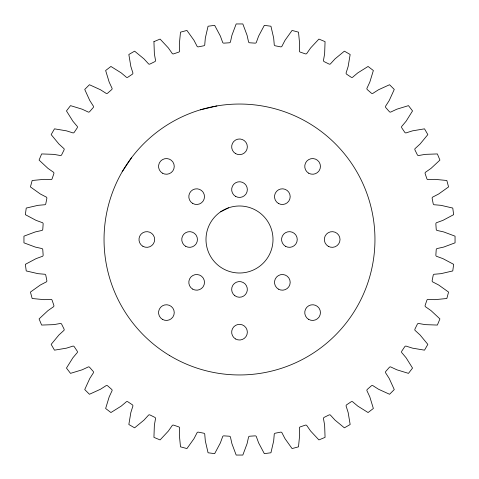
<?xml version="1.0" encoding="UTF-8"?>
<svg xmlns="http://www.w3.org/2000/svg" width="479" height="479" viewBox="0 0 479 479"><rect width="100%" height="100%" fill="white"/><g stroke="black" fill="none" stroke-linecap="round" stroke-linejoin="round"><path stroke-width="0.72" d="M122.187 171.781L131.599 157.615M220.711 211.76L228.531 207.838A33.506 33.506 0 0 1 272.407 245.829A33.506 33.506 0 0 1 217.568 264.833A33.506 33.506 0 0 1 228.531 207.838M200.336 109.829L216.897 105.943M153.933 41.631L154.358 53.762L155.436 59.869A1.353 1.353 0 0 1 154.783 61.671L149.987 64.036A1.353 1.353 0 0 1 148.167 63.456L143.975 58.881L134.611 51.163L128.839 54.492L130.845 66.461L132.707 72.377A1.353 1.353 0 0 1 132.3 74.251L127.851 77.221A1.353 1.353 0 0 1 125.965 76.88L121.217 72.892L110.924 66.461L105.637 70.521L109.188 82.125L111.805 87.747A1.353 1.353 0 0 1 111.649 89.657L107.625 93.183A1.353 1.353 0 0 1 105.715 93.088L100.482 89.759L89.441 84.729L84.729 89.441L89.759 100.482L93.088 105.715A1.353 1.353 0 0 1 93.183 107.625L89.657 111.649A1.353 1.353 0 0 1 87.747 111.805L82.125 109.188L70.521 105.637L66.461 110.924L72.892 121.217L76.88 125.965A1.353 1.353 0 0 1 77.221 127.851L74.251 132.3A1.353 1.353 0 0 1 72.377 132.707L66.461 130.845L54.492 128.839L51.163 134.611L58.881 143.975L63.456 148.167A1.353 1.353 0 0 1 64.036 149.987L61.671 154.783A1.353 1.353 0 0 1 59.869 155.436L53.762 154.358L41.631 153.933L39.08 160.094L47.954 168.368L53.037 171.925A1.353 1.353 0 0 1 53.852 173.655L52.133 178.721A1.353 1.353 0 0 1 50.433 179.601L44.236 179.332L32.159 180.493L30.434 186.93L40.308 193.977L45.81 196.839A1.353 1.353 0 0 1 46.846 198.45L45.804 203.701A1.353 1.353 0 0 1 44.23 204.79L38.051 205.329L26.231 208.06L25.357 214.67L36.075 220.364L41.901 222.49A1.353 1.353 0 0 1 43.14 223.95L42.787 229.285A1.353 1.353 0 0 1 41.374 230.573L35.314 231.92L23.95 236.165L23.95 242.835L35.314 247.08L41.374 248.427A1.353 1.353 0 0 1 42.787 249.715L43.14 255.05A1.353 1.353 0 0 1 41.901 256.51L36.075 258.636L25.357 264.33L26.231 270.94L38.051 273.671L44.23 274.21A1.353 1.353 0 0 1 45.804 275.299L46.846 280.55A1.353 1.353 0 0 1 45.81 282.161L40.308 285.023L30.434 292.07L32.159 298.507L44.236 299.668L50.433 299.399A1.353 1.353 0 0 1 52.133 300.279L53.852 305.345A1.353 1.353 0 0 1 53.037 307.075L47.954 310.631L39.08 318.906L41.631 325.067L53.762 324.642L59.869 323.565A1.353 1.353 0 0 1 61.671 324.217L64.036 329.013A1.353 1.353 0 0 1 63.456 330.833L58.881 335.025L51.163 344.389L54.492 350.161L66.461 348.155L72.377 346.293A1.353 1.353 0 0 1 74.251 346.7L77.221 351.149A1.353 1.353 0 0 1 76.88 353.035L72.892 357.783L66.461 368.076L70.521 373.363L82.125 369.812L87.747 367.195A1.353 1.353 0 0 1 89.657 367.351L93.183 371.375A1.353 1.353 0 0 1 93.088 373.285L89.759 378.518L84.729 389.559L89.441 394.271L100.482 389.241L105.715 385.912A1.353 1.353 0 0 1 107.625 385.817L111.649 389.343A1.353 1.353 0 0 1 111.805 391.253L109.188 396.875L105.637 408.479L110.924 412.539L121.217 406.108L125.965 402.12A1.353 1.353 0 0 1 127.851 401.779L132.3 404.749A1.353 1.353 0 0 1 132.707 406.623L130.845 412.539L128.839 424.508L134.611 427.837L143.975 420.119L148.167 415.544A1.353 1.353 0 0 1 149.987 414.964L154.783 417.329A1.353 1.353 0 0 1 155.436 419.131L154.358 425.238L153.933 437.369L160.094 439.92L168.368 431.046L171.925 425.963A1.353 1.353 0 0 1 173.655 425.148L178.721 426.867A1.353 1.353 0 0 1 179.601 428.567L179.332 434.764L180.493 446.841L186.93 448.566L193.977 438.692L196.839 433.19A1.353 1.353 0 0 1 198.45 432.154L203.701 433.196A1.353 1.353 0 0 1 204.79 434.77L205.329 440.949L208.06 452.769L214.67 453.643L220.364 442.925L222.49 437.099A1.353 1.353 0 0 1 223.95 435.86L229.285 436.213A1.353 1.353 0 0 1 230.573 437.626L231.92 443.686L236.165 455.05L242.835 455.05L247.08 443.686L248.427 437.626A1.353 1.353 0 0 1 249.715 436.213L255.05 435.86A1.353 1.353 0 0 1 256.51 437.099L258.636 442.925L264.33 453.643L270.94 452.769L273.671 440.949L274.21 434.77A1.353 1.353 0 0 1 275.299 433.196L280.55 432.154A1.353 1.353 0 0 1 282.161 433.19L285.023 438.692L292.07 448.566L298.507 446.841L299.668 434.764L299.399 428.567A1.353 1.353 0 0 1 300.279 426.867L305.345 425.148A1.353 1.353 0 0 1 307.075 425.963L310.631 431.046L318.906 439.92L325.067 437.369L324.642 425.238L323.565 419.131A1.353 1.353 0 0 1 324.217 417.329L329.013 414.964A1.353 1.353 0 0 1 330.833 415.544L335.025 420.119L344.389 427.837L350.161 424.508L348.155 412.539L346.293 406.623A1.353 1.353 0 0 1 346.7 404.749L351.149 401.779A1.353 1.353 0 0 1 353.035 402.12L357.783 406.108L368.076 412.539L373.363 408.479L369.812 396.875L367.195 391.253A1.353 1.353 0 0 1 367.351 389.343L371.375 385.817A1.353 1.353 0 0 1 373.285 385.912L378.518 389.241L389.559 394.271L394.271 389.559L389.241 378.518L385.912 373.285A1.353 1.353 0 0 1 385.817 371.375L389.343 367.351A1.353 1.353 0 0 1 391.253 367.195L396.875 369.812L408.479 373.363L412.539 368.076L406.108 357.783L402.12 353.035A1.353 1.353 0 0 1 401.779 351.149L404.749 346.7A1.353 1.353 0 0 1 406.623 346.293L412.539 348.155L424.508 350.161L427.837 344.389L420.119 335.025L415.544 330.833A1.353 1.353 0 0 1 414.964 329.013L417.329 324.217A1.353 1.353 0 0 1 419.131 323.565L425.238 324.642L437.369 325.067L439.92 318.906L431.046 310.631L425.963 307.075A1.353 1.353 0 0 1 425.148 305.345L426.867 300.279A1.353 1.353 0 0 1 428.567 299.399L434.764 299.668L446.841 298.507L448.566 292.07L438.692 285.023L433.19 282.161A1.353 1.353 0 0 1 432.154 280.55L433.196 275.299A1.353 1.353 0 0 1 434.77 274.21L440.949 273.671L452.769 270.94L453.643 264.33L442.925 258.636L437.099 256.51A1.353 1.353 0 0 1 435.86 255.05L436.213 249.715A1.353 1.353 0 0 1 437.626 248.427L443.686 247.08L455.05 242.835L455.05 236.165L443.686 231.92L437.626 230.573A1.353 1.353 0 0 1 436.213 229.285L435.86 223.95A1.353 1.353 0 0 1 437.099 222.49L442.925 220.364L453.643 214.67L452.769 208.06L440.949 205.329L434.77 204.79A1.353 1.353 0 0 1 433.196 203.701L432.154 198.45A1.353 1.353 0 0 1 433.19 196.839L438.692 193.977L448.566 186.93L446.841 180.493L434.764 179.332L428.567 179.601A1.353 1.353 0 0 1 426.867 178.721L425.148 173.655A1.353 1.353 0 0 1 425.963 171.925L431.046 168.368L439.92 160.094L437.369 153.933L425.238 154.358L419.131 155.436A1.353 1.353 0 0 1 417.329 154.783L414.964 149.987A1.353 1.353 0 0 1 415.544 148.167L420.119 143.975L427.837 134.611L424.508 128.839L412.539 130.845L406.623 132.707A1.353 1.353 0 0 1 404.749 132.3L401.779 127.851A1.353 1.353 0 0 1 402.12 125.965L406.108 121.217L412.539 110.924L408.479 105.637L396.875 109.188L391.253 111.805A1.353 1.353 0 0 1 389.343 111.649L385.817 107.625A1.353 1.353 0 0 1 385.912 105.715L389.241 100.482L394.271 89.441L389.559 84.729L378.518 89.759L373.285 93.088A1.353 1.353 0 0 1 371.375 93.183L367.351 89.657A1.353 1.353 0 0 1 367.195 87.747L369.812 82.125L373.363 70.521L368.076 66.461L357.783 72.892L353.035 76.88A1.353 1.353 0 0 1 351.149 77.221L346.7 74.251A1.353 1.353 0 0 1 346.293 72.377L348.155 66.461L350.161 54.492L344.389 51.163L335.025 58.881L330.833 63.456A1.353 1.353 0 0 1 329.013 64.036L324.217 61.671A1.353 1.353 0 0 1 323.565 59.869L324.642 53.762L325.067 41.631L318.906 39.08L310.631 47.954L307.075 53.037A1.353 1.353 0 0 1 305.345 53.852L300.279 52.133A1.353 1.353 0 0 1 299.399 50.433L299.668 44.236L298.507 32.159L292.07 30.434L285.023 40.308L282.161 45.81A1.353 1.353 0 0 1 280.55 46.846L275.299 45.804A1.353 1.353 0 0 1 274.21 44.23L273.671 38.051L270.94 26.231L264.33 25.357L258.636 36.075L256.51 41.901A1.353 1.353 0 0 1 255.05 43.14L249.715 42.787A1.353 1.353 0 0 1 248.427 41.374L247.08 35.314L242.835 23.95L236.165 23.95L231.92 35.314L230.573 41.374A1.353 1.353 0 0 1 229.285 42.787L223.95 43.14A1.353 1.353 0 0 1 222.49 41.901L220.364 36.075L214.67 25.357L208.06 26.231L205.329 38.051L204.79 44.23A1.353 1.353 0 0 1 203.701 45.804L198.45 46.846A1.353 1.353 0 0 1 196.839 45.81L193.977 40.308L186.93 30.434L180.493 32.159L179.332 44.236L179.601 50.433A1.353 1.353 0 0 1 178.721 52.133L173.655 53.852A1.353 1.353 0 0 1 171.925 53.037L168.368 47.954L160.094 39.08L153.933 41.631M234.86 295.729A7.844 7.844 0 0 0 247.296 290.262A7.844 7.844 0 0 0 236.345 282.227A7.844 7.844 0 0 0 234.86 295.729M235.578 338.97A7.844 7.844 0 0 0 247.344 332.181A7.844 7.844 0 0 0 235.578 325.391A7.844 7.844 0 0 0 235.578 338.97M235.578 196.384A7.844 7.844 0 0 0 247.344 189.594A7.844 7.844 0 0 0 235.578 182.804A7.844 7.844 0 0 0 235.578 196.384M235.578 153.609A7.844 7.844 0 0 0 247.344 146.819A7.844 7.844 0 0 0 235.578 140.03A7.844 7.844 0 0 0 235.578 153.609M285.484 246.29A7.844 7.844 0 0 0 297.249 239.5A7.844 7.844 0 0 0 285.484 232.71A7.844 7.844 0 0 0 285.484 246.29M328.259 246.29A7.844 7.844 0 0 0 340.024 239.5A7.844 7.844 0 0 0 328.259 232.71A7.844 7.844 0 0 0 328.259 246.29M185.672 246.29A7.844 7.844 0 0 0 197.438 239.5A7.844 7.844 0 0 0 185.672 232.71A7.844 7.844 0 0 0 185.672 246.29M142.898 246.29A7.844 7.844 0 0 0 154.663 239.5A7.844 7.844 0 0 0 142.898 232.71A7.844 7.844 0 0 0 142.898 246.29M192.732 203.443A7.844 7.844 0 0 0 204.491 196.647A7.844 7.844 0 0 0 192.732 189.858A7.844 7.844 0 0 0 192.732 203.443M162.483 173.194A7.844 7.844 0 0 0 174.248 166.405A7.844 7.844 0 0 0 162.483 159.609A7.844 7.844 0 0 0 162.483 173.194M278.431 289.142A7.844 7.844 0 0 0 290.19 282.353A7.844 7.844 0 0 0 278.431 275.557A7.844 7.844 0 0 0 278.431 289.142M308.674 319.391A7.844 7.844 0 0 0 320.439 312.595A7.844 7.844 0 0 0 308.674 305.806A7.844 7.844 0 0 0 308.674 319.391M192.732 289.142A7.844 7.844 0 0 0 204.491 282.353A7.844 7.844 0 0 0 192.732 275.557A7.844 7.844 0 0 0 192.732 289.142M162.483 319.391A7.844 7.844 0 0 0 174.248 312.595A7.844 7.844 0 0 0 162.483 305.806A7.844 7.844 0 0 0 162.483 319.391M278.431 203.443A7.844 7.844 0 0 0 290.19 196.647A7.844 7.844 0 0 0 278.431 189.858A7.844 7.844 0 0 0 278.431 203.443M308.674 173.194A7.844 7.844 0 0 0 320.439 166.405A7.844 7.844 0 0 0 308.674 159.609A7.844 7.844 0 0 0 308.674 173.194M169.338 355.37A135.455 135.455 0 0 0 374.925 242.326A135.455 135.455 0 0 0 174.23 120.804A135.455 135.455 0 0 0 169.338 355.37"/></g></svg>
